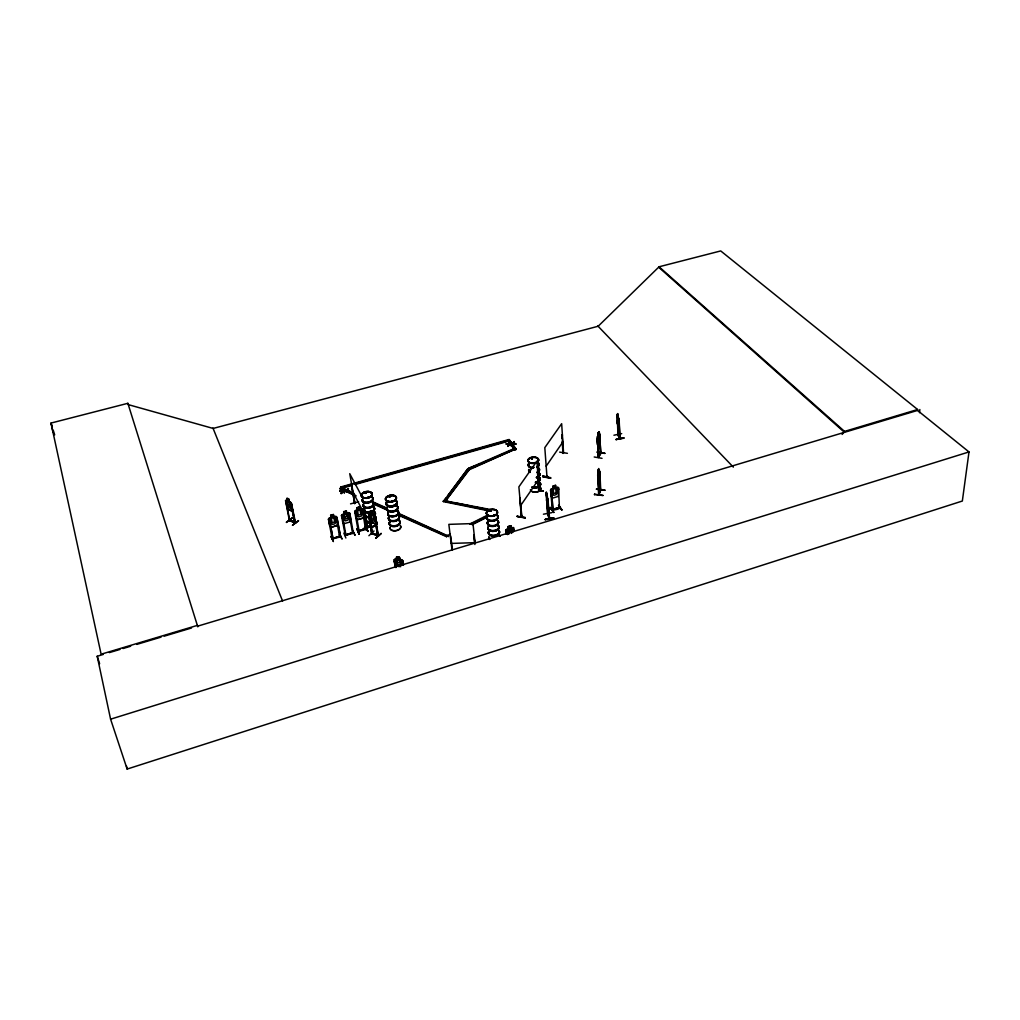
<?xml version="1.0" encoding="UTF-8"?>
<svg xmlns="http://www.w3.org/2000/svg" width="1020" height="1020" viewBox="0 0 1020 1020"><rect width="100%" height="100%" fill="white"/><g stroke="black" fill="none" stroke-linecap="round" stroke-linejoin="round"><path stroke-width="1.5" d="M535.475 462.748L535.079 462.608M534.773 462.532L534.939 463.003M532.453 458.681L531.981 457.916M599.683 471.877L600.397 489.919M532.261 458.681L531.241 458.107L531.292 458.834M532.3 458.783L531.267 458.184L532.108 458.656M548.186 504.785L548.097 506.596L548.097 504.798M598.625 494.177L600.512 490.008M547.982 499.481L549.576 518.683L548.938 517.625M547.561 513.774L548.084 514.156L546.567 495.414M599.594 478.979L598.204 482.804L599.773 476.2M493.514 515.278L493.999 515.661M594.558 494.19L602.896 495.592M490.99 510.739L490.123 511.109M490.811 510.217L489.791 510.433L490.097 511.224M491.079 510.905L489.715 510.484M599.569 433.079C594.826 436.178 597.414 454.346 600.091 439.454M842.125 434.456L844.534 431.409L659.086 266.781L720.719 250.933L917.63 409.517L917.528 410.435L969 451.936L962.344 501.024L127.143 769.067L110.593 719.189L97.206 656.255L103.288 654.432M286.786 506.698L287.92 509.248L292.536 511.377L291.452 503.293L289.374 501.585L288.915 499.315C285.001 495.567 288.545 504.339 286.939 498.41M292.536 511.377L292.689 509.413M617.559 423.848L619.025 427.214L619.242 425.404M525.185 518.033L517.178 516.464L525.313 517.471M517.178 516.502L517.331 515.839M525.325 517.803L517.318 516.209M542.92 476.187L542.767 476.825L550.545 478.201M550.545 478.265C545.037 475.524 535.832 475.345 550.672 477.666M602.042 458.324L594.214 456.986M473.854 535.411L474.886 544.501M919.517 412.679L919.861 409.517M450.712 535.972L452.395 549.793M598.115 478.354L598.498 479.375L599.25 469.723L597.682 474.899L598.638 494.904L600.219 489.982M600.78 490.046L598.982 494.917L598.23 475.843M392.126 501.496L392.496 500.82M392.725 501.228L391.948 501.419M390.328 496.319L389.002 496.765M560.146 507.883C557.953 510.115 549.793 510.344 552.917 509.337M376.265 522.074L375.883 524.14L376.265 522.074L374.416 514.832L372.823 514.309L374.059 515.495L374.761 519.779L373.945 521.194L371.854 520.417L370.438 518.173L370.26 511.122L372.504 511.951L372.823 514.309L372.504 511.951M367.876 497.531L367.99 497.097M366.371 492.609L365.606 492.367M366.269 493.221L366.116 492.481L365.938 493.183M366.053 492.902L365.351 492.481L365.262 493.425M363.439 517.841L363.885 515.393M355.814 517.803L357.14 519.792L363.553 517.943L364.012 515.431M286.454 522.508L292.434 517.765L286.378 522.125M601.086 452.395L598.09 457.393L597.465 436.483M600.525 453.403L599.951 434.762L600.5 453.301M601.073 453.046L598.549 457.393M598.332 456.322L598.689 457.062L598.702 456.412M551.106 496.128L552.126 498.232L558.297 496.408L558.526 487.687L557.596 487.063L551.45 488.861L550.57 489.957L551.017 496.166M367.493 526.932L366.894 526.6L367.646 527.646L362.597 497.811L349.745 473.675L354.96 503.064M367.009 527.264L364.267 508.763L367.264 527.71M371.892 533.383L378.484 535.908L377.77 534.964L377.604 535.819L378.369 536.099L375.194 515.916L369.125 512.945L370.579 513.481M331.003 536.686L333.298 541.199M377.604 535.844L374.85 517.153L378.292 536.074L371.586 533.562L372.542 533.613L369.393 515.125L368.59 515.062L371.701 533.6L368.475 513.455L369.24 512.983M345.882 538.012L343.829 533.09M372.428 532.95L371.675 532.695M372.236 533.141L371.739 532.72M368.896 535.717L374.008 530.961M359.371 533.894L356.936 528.844L359.014 534.046M563.512 452.383L562.963 453.275M563.563 453.007L561.663 423.695L544.808 447.64L546.962 476.799M547.345 476.825L546.605 476.569L547.268 476.314M538.917 490.709L538.853 490.212M512.69 444.962L513.149 443.572L511.084 442.476L513.124 443.203L512.69 444.962L513.57 443.33L515.763 444.095L513.57 443.33M513.251 444.809L513.595 443.7M511.122 442.846L513.315 443.254L514.195 441.596L513.761 443.381L515.763 444.095M513.315 443.254L513.634 441.749M508.355 445.817L507.82 446.352L508.712 444.707L510.905 445.472L508.712 444.707M508.393 446.186L508.738 445.077M521.207 516.872L521.475 515.763L521.908 516.528L519.919 497.849L521.245 516.885M508.419 444.248L506.226 443.853L508.457 444.631L509.35 442.96L508.903 444.758L510.905 445.472M508.457 444.631L508.776 443.126M513.761 443.381L514.195 441.596M353.443 533.179C327.688 540.37 370.642 526.677 345.155 535.436M366.524 529.303L365.619 529.342L366.448 529.1L363.26 510.676L362.508 510.892L365.619 529.533L366.333 528.436M508.903 444.758L509.35 442.96M353.315 532.542L345.066 534.977M507.82 446.352L508.253 444.58L506.226 443.853M359.065 530.77L358.071 530.846L358.466 531.675L359.193 531.407L355.84 512.818L355.087 513.034L355.84 512.818M549.997 507.947L553.809 512.473L550.405 507.437M550.354 507.488L553.809 512.473M604.783 490.327L596.394 489.128L604.771 489.944M594.481 494.776L594.571 494.113M596.496 489.217L604.796 490.212M546.49 494.509L546.108 493.374L547.727 514.169L546.516 494.636M598.179 470.271L598.727 468.524L598.727 470.959M598.217 471.036L598.536 469.302M597.847 473.509L598.153 472.451M619.548 438.472L618.209 434.545M620.007 438.141L620.02 438.855L619.165 420.342L619.484 438.523M617.725 434.673L619.752 438.906L619.025 419.424L617.138 415M550.66 478.023L542.895 476.582M402.632 565.118L402.262 561.994L403.066 562.058L403.512 564.965M403.066 562.058L402.186 562.198M395.224 567.464L394.396 561.433L395.199 561.497L396.104 567.311M396.028 567.515L395.199 561.497M396.512 556.933C395.237 563.32 394.077 558.144 401.74 559.725L402.785 560.643L399.776 559.508L399.419 557.149C392.292 557.379 401.803 555.441 399.674 559.649M399.751 559.572L401.268 560.477L401.944 564.876M538.611 490.633L539.121 491.283M395.059 559.24L394.115 559.903L395.314 567.26M549.589 518.632L547.918 513.672M347.782 488.669L347.284 490.25L345.079 489.434L347.004 490.225L346.341 492.112L347.782 488.669L348.457 488.873L347.718 490.403L349.618 491.181L347.654 490.021L348.394 488.491M346.953 491.933L347.438 490.365L349.554 490.811M341.177 493.578L341.904 492.061L339.915 490.888L341.84 491.691L341.177 493.578L342.274 491.831L344.454 492.647L342.274 491.831M341.776 493.399L342.337 492.201M339.979 491.27L342.121 491.716L343.23 489.957L342.554 491.857L344.454 492.647M342.121 491.716L342.631 490.123M287.41 500.68L285.536 500.629L289.361 520.417L295.57 523.005L294.767 522.954M294.665 522.903L291.006 504.645L291.771 504.747L291.006 504.645M290.126 519.856L289.246 519.728L289.438 520.493M289.361 520.417L295.341 523.183L294.755 522.061M493.782 515.278L493.31 515.75M490.964 511.109L491.002 510.281M342.554 491.857L343.23 489.957M559.954 507.246L559.394 507.412C559.649 509.324 558.373 506.468 559.98 507.017M617.215 414.885L617.457 423.899L619.025 427.214M617.227 414.987L617.954 435.055L617.584 413.597L618.477 424.014L617.457 420.202M389.589 497.135L390.52 496.778L389.704 496.051M598.408 456.45L601.06 452.995M597.197 452.013L604.86 453.186M400.605 526.001L400.567 526.039A5.431 3.251 -8.9 0 1 395.632 530.821A5.431 3.251 -8.9 0 1 390.137 527.391M597.542 438.74L598.408 457.47L597.86 433.258M599.072 439.148L598.23 440.525L598.039 436.305L598.88 434.941M597.886 433.283L598.855 431.804L598.867 434.061M598.829 431.932L598.09 434.176L598.6 432.531M539.427 473.191L539.389 473.229A5.329 3.085 -4.5 0 1 536.469 477.424M352.321 532.618L352.589 533.192M353.379 533.256L350.038 514.577L349.286 514.807L352.627 533.473M345.856 534.748L346.009 535.423L342.592 516.757L341.84 516.974L342.592 516.757M358.186 531.509L366.448 529.291M559.649 452.115L567.413 453.313M543.278 491.27L538.662 490.849M521.832 516.541L521.819 516.005M339.685 537.081L336.319 518.428L337.084 518.211L340.603 536.851L339.8 537.106L339.481 536.252L340.412 535.984M339.711 536.864L340.54 536.647M332.188 539.083L333.196 538.981L332.354 539.223M333.005 538.381L332.163 538.369L332.265 539.248L328.478 519.206L329.281 518.058L335.746 516.26L336.778 516.834L340.527 536.839L332.341 538.981M329.587 520.366L333.043 539.083L329.677 520.531L328.822 520.582L329.677 520.531M561.841 435.208L562.377 434.864L562.045 438.396M521.602 516.949L518.874 486.859L536.979 461.078L538.968 491.372L537.578 472.4M520.531 505.716L538.42 479.731M546.172 466.165L562.836 442.004M599.02 494.827L598.039 470.131M328.567 519.218L329.358 518.185M345.334 535.602L341.458 515.533L344.097 513.978M358.351 531.649L354.731 511.606L355.559 510.51L361.972 508.738L362.98 509.299L366.384 529.367M354.756 511.657L355.559 510.51M488.809 510.854L443.33 501.585L445.944 498.142M447.856 495.643L467.772 468.868L469.225 469.149L514.972 449.272L469.289 469.71L445.523 500.947L469.225 469.149L468.371 468.422L514.106 448.583L514.972 449.272M443.33 501.585L467.772 468.868M506.481 529.482L505.614 530.668L506.506 529.546C520.429 524.344 509.158 531.739 510.803 525.772L508.036 526.6L508.304 529.01L506.506 529.546M493.565 515.074L493.82 515.521M531.037 458.286L531.853 457.865M531.331 458.35L532.134 458.439M600.856 453.39L599.467 433.054L599.161 440.959L598.319 442.323L597.784 441.265M127.87 403.308L197.803 626.841L197.408 625.375L101.12 654.215L51 423.07L127.87 403.308L128.214 404.608L213.129 428.438L598.192 326.234L659.086 266.781M389.143 496.345L389.194 497.046M357.433 510.051L356.197 511.211L356.936 515.495L358.606 516.923L361.156 516.184L362.215 513.965L361.501 509.694L359.996 509.324L359.601 507.017M367.901 497.352L368.59 497.441M508.368 528.997L507.055 530.196L507.475 534.582M378.445 535.27L372.262 533.332L378.254 535.436M375.793 538.356L381.238 533.651M381.148 533.332L375.73 538.024M368.615 513.468L370.642 522.176L375.87 524M377.693 535.921L374.85 517.153M372.172 533.779L369.393 515.125M394.09 559.967L395.008 559.151M397.596 514.781L446.492 536.673L447.601 535.78L398.616 513.366M446.492 536.673L450.304 533.817M547.561 513.736L549.232 518.746L547.727 498.601M298.541 520.901L292.409 525.313L298.439 520.582M289.948 520.225L295.354 522.317M289.935 520.672L285.6 500.578M287.92 509.248L292.6 511.326M355.891 496.115L339.966 488.465L341.088 487.675L354.042 493.45M340.068 489.026L341.19 488.223L354.131 494.011M290.649 502.248L286.135 500.093M291.452 503.344L295.558 523.03M286.875 498.461L288.915 499.315M289.374 501.585L291.337 507.067L290.713 508.419L288.877 507.577L287.525 505.321L286.658 501.088L287.487 500.782M363.796 510.166A5.444 3.188 -9.5 0 0 370.744 512.397L370.872 512.333M389.385 496.459L390.214 496.421M364.867 492.966L366.218 493.119M471.24 523.936L480.968 519.065M483.748 517.675L486.527 516.273M472.145 524.14L487.445 516.464M472.209 524.713L487.509 517.038M469.774 524.063L486.476 515.699M551.527 491.181L552.929 510.064L551.641 491.347L550.8 491.398L551.641 491.347M358.211 531.458L359.104 530.935M468.371 468.422L479.872 464.023M482.728 462.787L512.728 449.756M110.593 719.189L969 451.936M506.876 533.995L508.75 533.498L508.432 531.114L511.211 530.323L511.428 532.669M508.559 531.216L511.122 530.425M511.313 532.72L512.805 532.325M109.369 652.609L120.016 649.421M123.063 648.516L130.662 646.234M136.756 644.41L161.083 637.117M164.131 636.199L191.518 628.001M197.599 626.178L917.528 410.435M561.79 510.089L558.463 505.384L561.816 509.694M510.841 525.823L508.075 526.651L508.393 529.061M844.534 431.409L917.63 409.517M352.639 530.591L355.087 535.347L352.589 530.553M558.832 505.333L561.854 510M552.33 509.554L559.228 507.628L552.7 509.12M363.286 528.551L371.535 526.154L363.477 529.15M559.444 508.087L558.501 487.636M558.794 489.243L557.953 489.294M553.12 486.145L555.594 485.418M341.738 538.777L339.864 534.212M365.262 526.83L368.182 531.42L365.198 526.447M332.176 538.598L339.52 536.443M358.186 531.025L365.453 528.895M365.695 528.844L366.422 528.602L365.504 528.87M332.329 538.56L339.481 536.252M358.339 530.986L365.415 528.704L365.53 529.367M339.405 534.34L342.197 538.968M354.794 503.089L354.348 502.49L354.909 503.102M350.548 503.854L358.619 501.789M330.99 527.353L337.442 525.428L337.9 522.967L337.378 525.428L330.99 527.353L329.6 525.313L328.453 519.154M357.14 519.792L363.553 517.943M342.592 521.73L343.944 523.732L350.383 521.87L349.72 513.175L350.74 519.371M349.758 513.226L346.825 513.136L348.266 513.608L349.018 517.892L347.96 520.111L345.397 520.85L343.702 519.422L342.937 515.138L344.173 513.978L343.663 511.632L346.417 510.841L346.774 513.289M337.161 518.377L336.319 518.428M363.349 510.841L362.508 510.892M341.84 517.688L350.102 515.329M351.39 484.972L354.667 503.587M357.459 510.102L356.936 507.705L359.716 506.965L360.022 509.375M356.962 507.756L359.626 507.067M347.501 490.747L349.618 491.181M514.615 449.425L516.082 449.017L514.667 449.986L508.215 440.678L514.667 449.986M352.002 485.38L341.279 488.401L340.756 486.999L509.095 439.492L516.082 449.017M342.376 487.126L353.086 484.105M356.146 483.238L507.616 440.487M351.9 484.819L341.19 487.853L340.756 486.999M354.973 483.952L509.668 440.27L516.133 449.565M355.062 484.513L508.189 441.265M339.915 490.888L342.057 491.347M345.079 489.434L347.221 489.88M511.084 442.476L513.277 442.884M597.784 325.928L733.354 467.134M339.673 536.443L340.489 536.15L339.571 536.227M613.925 435.221L621.69 433.615M617.929 435.004L617.814 424.435M623.832 437.848L615.94 439.556L623.832 437.899M615.965 439.569L623.857 438.23M618.337 417.244L619.038 419.45M617.164 421.247L617.457 423.899M546.465 499.889L548.186 506.57M543.431 514.207L551.884 512.639M545.19 519.703C560.758 518.173 551.794 516.375 545.177 519.639M546.337 492.303L547.549 503.128L546.618 498.907M546.644 495.452L547.408 501.279L546.886 499.736M546.108 493.374L547.753 498.614L549.117 518.657M552.356 510.204L550.609 490.008L551.45 488.861M451.235 543.431L475.116 542.653M354.731 503.574L351.607 485.367M400.528 525.899L400.554 525.899A5.431 3.251 -8.9 0 1 395.607 530.642A5.431 3.251 -8.9 0 1 390.112 527.212M367.786 531.471L365.249 526.435M394.319 561.637L395.11 561.688M394.459 562.135L403.155 562.785M400.783 566.635L398.081 566.431L396.346 564.442L395.658 560.056L396.984 559.381L396.627 557.022M599.377 470.029L600.27 490.403M594.558 494.522L602.998 495.325M617.992 434.533L620.071 438.804M389.844 496.077L390.507 496.332M597.07 452.166L604.898 453.454M537.565 472.885L538.7 491.321M539.172 490.442L543.303 491.296M539.21 490.684L543.125 491.181M467.836 469.429L469.225 469.149M371.752 532.682L371.867 533.345M490.811 509.605L444.044 500.642M445.612 500.96L451.847 502.235M454.971 502.873L472.145 506.366M475.269 507.004L487.751 509.541M443.254 501.011L490.263 510.599M510.943 528.232L512.384 528.602L512.665 531.522M294.946 522.074L289.336 519.817M294.971 522.699L291.223 504.492M295.188 523.145L291.554 504.887M549.181 518.071L547.714 513.736M513.723 443.011L515.725 443.725M508.865 444.389L510.867 445.103M506.264 444.223L508.253 444.58M370.196 511.173L372.44 512.002M370.642 522.176L375.934 524.089M342.49 491.487L344.377 492.277M560.031 507.692L552.139 510.038L552.011 509.388M372.733 501.802L387.115 508.228A5.546 3.251 -8.9 0 0 393.414 511.594A5.546 3.251 -8.9 0 0 397.111 506.213M374.264 503.013L384.323 507.514M398.705 513.94L448.558 536.571L447.525 535.207M339.966 488.465L355.789 495.554M373.052 503.268L387.434 509.707M398.947 514.858L446.416 536.086M373.142 503.842L387.523 510.268M361.947 508.814L362.89 509.362M512.907 527.569L513.889 528.194L514.093 531.382M619.918 438.46L617.929 434.584M562.951 453.364L562.25 441.571M600.716 489.982L599.849 471.431M515.024 449.833L514.106 448.583M468.435 468.983L469.289 469.71M659.099 267.584L844.458 432.327M553.159 488.363L551.986 489.575L552.292 493.897L553.745 495.35L556.193 494.623L557.392 492.392L557.086 488.07L555.721 487.687L555.632 485.265L552.993 486.043L553.286 488.465M290.636 502.312L291.388 503.344M329.689 525.262L331.041 527.264M342.656 521.641L343.944 523.732M352.907 492.073L365.708 516.464M350.038 514.577L349.286 514.807M348.7 512.601L342.312 514.501L341.458 515.533M358.976 534.11L356.949 528.844M333.833 516.757L333.412 514.45L330.646 515.253L331.092 517.599M617.648 414.337L617.865 415.892M617.674 415.089L618.082 415.93M617.125 414.898L617.699 415.956M330.99 536.392L333.387 541.582M212.963 428.03L282.578 601.022M371.599 526.524L363.349 528.87M546.949 493.833L546.312 492.175L546.745 494.942M546.516 493.744L546.847 494.738M547.485 497.212L546.847 493.846M546.809 502.656L548.097 506.596M97.206 656.255L99.628 663.676M51 423.07L52.339 427.367M53.282 430.351L54.685 434.851M126.48 766.02L127.143 769.067M288.838 499.354L289.259 501.674M51.408 424.371L53.04 432.403M598.294 482.817L598 481.019L598.204 482.804M341.088 487.675L341.279 488.401M354.667 502.375L354.769 503.038M617.916 416.122L617.584 413.597M402.811 560.579L403.41 565.361M402.262 561.994L402.709 564.914M451.987 549.806L448.838 524.369L472.961 523.553L475.116 542.971M473.866 535.219L474.733 542.793M505.678 530.617L505.92 533.817M510.714 525.874L510.969 528.283M511.428 533.396L511.007 529.023L508.432 529.788L508.853 534.174M546.847 476.161L546.886 476.825M562.109 434.813L563.244 453.428M598.765 431.791L599.237 443.203M498.206 521.551A5.597 3.379 -5.9 0 1 492.839 526.511A5.597 3.379 -5.9 0 1 487.904 522.049M498.244 521.233A5.674 3.43 -5.9 0 1 492.8 526.256A5.674 3.43 -5.9 0 1 487.802 521.73M497.977 525.415A5.597 3.391 -5.9 0 1 494.764 530.948A5.597 3.391 -5.9 0 1 487.968 527.519M498.601 525.644A5.572 3.379 -5.9 0 1 493.986 530.54A5.572 3.379 -5.9 0 1 487.93 527.008M497.938 525.019A5.597 3.391 -5.9 0 1 494.713 530.553A5.597 3.391 -5.9 0 1 487.917 527.123M497.008 515.227A5.686 3.417 -5.9 0 1 496.498 519.677A5.686 3.417 -5.9 0 1 489.23 520.595A5.686 3.417 -5.9 0 1 487.254 516.477M498.117 520.672A5.597 3.379 -5.9 0 1 492.749 525.631A5.597 3.379 -5.9 0 1 487.815 521.169M496.982 515.572A5.61 3.379 -5.9 0 1 493.744 521.067A5.61 3.379 -5.9 0 1 486.935 517.663M498.219 520.965A5.674 3.43 -5.9 0 1 492.775 525.989A5.674 3.43 -5.9 0 1 487.777 521.462M496.982 514.96A5.686 3.417 -5.9 0 1 496.472 519.397A5.686 3.417 -5.9 0 1 489.205 520.327A5.686 3.417 -5.9 0 1 487.228 516.209M497.581 515.419A5.61 3.379 -5.9 0 1 492.928 520.302A5.61 3.379 -5.9 0 1 486.833 516.783M489.243 539.197A5.635 3.455 -5.9 0 1 488.95 537.438M499.022 535.309A5.635 3.455 -5.9 0 1 499.723 536.061M497.989 525.683A5.572 3.379 -5.9 0 1 494.776 531.19A5.559 3.379 -5.9 0 1 488.032 527.786A5.572 3.379 -5.9 0 0 494.776 531.19A5.559 3.379 -5.9 0 0 497.977 525.695M499.214 530.885A5.648 3.442 -5.9 0 1 493.795 535.921A5.648 3.442 -5.9 0 1 488.822 531.369M489.944 539.35A5.546 3.391 -5.9 0 1 488.975 536.877M499.583 535.513A5.546 3.391 -5.9 0 1 499.928 536.354M499.162 531.203A5.572 3.391 -5.9 0 1 493.833 536.176A5.572 3.391 -5.9 0 1 488.924 531.688M489.205 538.942A5.635 3.455 -5.9 0 1 488.924 537.17M498.997 535.041A5.635 3.455 -5.9 0 1 499.698 535.793M499.175 530.617A5.648 3.442 -5.9 0 1 493.769 535.653A5.648 3.442 -5.9 0 1 488.797 531.101M499.073 530.336A5.572 3.391 -5.9 0 1 493.744 535.309A5.572 3.391 -5.9 0 1 488.835 530.821M489.358 539.478A5.546 3.404 -5.9 0 1 489.064 537.744M397.086 506.545A5.47 3.213 -8.9 0 1 394.141 511.683A5.47 3.213 -8.9 0 1 387.09 509.439M396.831 510.293A5.47 3.226 -8.9 0 1 397.749 514.348A5.47 3.226 -8.9 0 1 391.094 516.273A5.47 3.226 -8.9 0 1 387.88 512.881M397.723 510.663A5.47 3.226 -8.9 0 1 396.818 514.909A5.47 3.226 -8.9 0 1 389.831 515.788A5.47 3.226 -8.9 0 1 388.339 511.861M396.334 501.049A5.572 3.251 -8.8 0 1 395.403 505.321A5.572 3.251 -8.8 0 1 388.301 506.226A5.572 3.251 -8.8 0 1 386.784 502.261M397.558 506.392A5.482 3.213 -8.9 0 1 392.611 511.096A5.482 3.213 -8.9 0 1 387.077 507.718M397.073 505.945A5.546 3.251 -8.9 0 1 393.376 511.326A5.546 3.251 -8.9 0 1 387.052 508.011M396.295 500.782A5.572 3.251 -8.8 0 1 395.365 505.053A5.572 3.251 -8.8 0 1 388.263 505.958A5.572 3.251 -8.8 0 1 386.746 501.993M396.168 500.514A5.482 3.2 -8.8 0 1 392.522 505.805A5.495 3.2 -8.8 0 1 386.274 502.554A5.482 3.2 -8.8 0 0 392.522 505.805A5.495 3.2 -8.8 0 0 396.181 500.514M399.279 521.118A5.431 3.238 -8.9 0 1 398.399 525.364A5.431 3.238 -8.9 0 1 391.463 526.256A5.431 3.238 -8.9 0 1 389.971 522.304M399.304 520.786A5.508 3.277 -8.9 0 1 398.399 525.096A5.508 3.277 -8.9 0 1 391.374 526.001A5.508 3.277 -8.9 0 1 389.857 521.998M398.399 512.027A5.444 3.213 -8.9 0 1 393.478 516.745A5.444 3.213 -8.9 0 1 387.97 513.353M396.895 510.778A5.444 3.213 -8.9 0 1 397.8 511.326M396.869 510.484A5.47 3.226 -8.9 0 1 397.787 514.539A5.47 3.226 -8.9 0 1 391.119 516.477A5.47 3.226 -8.9 0 1 387.906 513.086M398.539 515.699A5.521 3.277 -8.9 0 1 397.634 520.009A5.521 3.277 -8.9 0 1 390.583 520.901A5.521 3.277 -8.9 0 1 389.066 516.91M399.151 520.264A5.431 3.238 -8.9 0 1 398.272 524.51A5.431 3.238 -8.9 0 1 391.336 525.402A5.431 3.238 -8.9 0 1 389.831 521.449M398.514 516.031A5.444 3.226 -8.9 0 1 397.621 520.276A5.444 3.226 -8.9 0 1 390.673 521.156A5.444 3.226 -8.9 0 1 389.181 517.216M399.266 520.531A5.508 3.277 -8.9 0 1 398.361 524.841A5.508 3.277 -8.9 0 1 391.336 525.733A5.508 3.277 -8.9 0 1 389.818 521.73M398.501 515.444A5.521 3.277 -8.9 0 1 397.596 519.741A5.521 3.277 -8.9 0 1 390.545 520.633A5.521 3.277 -8.9 0 1 389.028 516.643M398.386 515.176A5.457 3.226 -8.9 0 1 397.494 519.409A5.457 3.226 -8.9 0 1 390.545 520.302A5.457 3.226 -8.9 0 1 389.041 516.362M539.032 468.945A5.342 3.073 -4.5 0 1 537.336 472.655M529.852 472.464A5.342 3.073 -4.5 0 1 528.832 470.233M539.07 468.626A5.419 3.111 -4.5 0 1 537.361 472.387M529.775 472.196A5.419 3.111 -4.5 0 1 528.73 469.939M539.325 472.948A5.317 3.073 -4.5 0 1 536.443 477.118M537.973 462.825A5.431 3.098 -4.5 0 1 536.953 467.236M532.937 468.053A5.431 3.098 -4.5 0 1 528.679 463.998M538.955 468.091A5.342 3.073 -4.5 0 1 537.272 471.788M529.788 471.597A5.342 3.073 -4.5 0 1 528.755 469.378M537.935 463.144A5.355 3.06 -4.5 0 1 536.928 467.504M532.975 468.32A5.355 3.06 -4.5 0 1 528.781 464.304M539.057 468.358A5.419 3.111 -4.5 0 1 537.336 472.12M529.75 471.928A5.419 3.111 -4.5 0 1 528.704 469.672M537.948 462.557A5.431 3.098 -4.5 0 1 536.941 466.969M532.912 467.785A5.431 3.098 -4.5 0 1 528.666 463.73M537.871 462.277A5.355 3.06 -4.5 0 1 536.864 466.637M534.301 467.377A5.355 3.06 -4.5 0 1 529.367 466.446A5.355 3.06 -4.5 0 1 528.704 463.437M540.141 483.454A5.304 3.098 -4.5 0 1 538.471 487.19A5.304 3.098 -4.5 0 1 532.019 487.509M540.192 483.148A5.368 3.136 -4.5 0 1 538.483 486.935A5.368 3.136 -4.5 0 1 531.956 487.254M539.797 487.012A5.291 3.111 -4.5 0 1 537.604 491.895A5.291 3.111 -4.5 0 1 530.349 489.778M539.389 473.446A5.329 3.085 -4.5 0 1 536.482 477.628M539.784 486.846A5.291 3.111 -4.5 0 1 538.216 491.525A5.291 3.111 -4.5 0 1 530.693 490.378M539.095 477.398A5.393 3.124 -4.5 0 1 539.797 480.484A5.393 3.124 -4.5 0 1 535.513 482.6M540.077 482.613A5.304 3.085 -4.5 0 1 538.93 486.055A5.304 3.085 -4.5 0 1 533.141 487.012M539.07 477.73A5.317 3.085 -4.5 0 1 539.746 480.764A5.317 3.085 -4.5 0 1 535.525 482.855M540.167 482.881A5.368 3.136 -4.5 0 1 538.471 486.667A5.368 3.136 -4.5 0 1 531.93 486.999M539.083 477.143A5.393 3.124 -4.5 0 1 539.771 480.216A5.393 3.124 -4.5 0 1 535.5 482.345M538.993 476.875A5.317 3.085 -4.5 0 1 539.682 479.91A5.317 3.085 -4.5 0 1 535.462 482.001M539.389 473.701A5.317 3.073 -4.5 0 1 536.494 477.87M373.039 502.822A5.444 3.175 -9.5 0 1 369.992 507.909A5.444 3.175 -9.5 0 1 363.056 505.69M373.052 502.49A5.521 3.213 -9.5 0 1 369.967 507.641A5.521 3.213 -9.5 0 1 362.929 505.397M373.715 506.927A5.444 3.175 -9.5 0 1 370.681 512.027A5.444 3.175 -9.5 0 1 363.732 509.796M363.732 509.681A5.431 3.175 -9.5 0 0 370.655 511.9A5.431 3.175 -9.5 0 0 373.677 506.825A5.419 3.162 -9.5 0 1 371.93 511.428A5.419 3.162 -9.5 0 1 364.535 511.186M372.223 497.352A5.533 3.2 -9.5 0 1 369.125 502.49A5.533 3.2 -9.5 0 1 362.062 500.259M372.899 501.967A5.444 3.162 -9.5 0 1 369.852 507.042A5.444 3.162 -9.5 0 1 362.916 504.823M372.198 497.683A5.457 3.162 -9.5 0 1 369.151 502.758A5.457 3.162 -9.5 0 1 362.189 500.539M373.014 502.235A5.521 3.213 -9.5 0 1 369.928 507.386A5.521 3.213 -9.5 0 1 362.89 505.129M372.172 497.084A5.533 3.2 -9.5 0 1 369.074 502.222A5.533 3.2 -9.5 0 1 362.023 499.991M372.058 496.817A5.47 3.162 -9.5 0 1 369.01 501.891A5.47 3.162 -9.5 0 1 362.049 499.672M374.518 516.439A5.482 3.238 -9.6 0 1 376.087 519.397M372.364 522.189A5.482 3.238 -9.6 0 1 365.594 520.736M376.087 521.551A5.406 3.2 -9.6 0 1 375.118 525.772A5.406 3.2 -9.6 0 1 368.22 526.651A5.406 3.2 -9.6 0 1 366.83 522.725A5.368 3.188 -9.6 0 0 368.245 526.639A5.368 3.188 -9.6 0 0 375.092 525.759A5.368 3.188 -9.6 0 0 376.061 521.564M376.061 521.373A5.406 3.2 -9.6 0 1 375.092 525.593A5.406 3.2 -9.6 0 1 368.194 526.473A5.406 3.2 -9.6 0 1 366.805 522.546M373.804 507.577A5.419 3.175 -9.5 0 1 370.783 512.665A5.419 3.175 -9.5 0 1 363.859 510.433M374.595 511.938A5.495 3.226 -9.6 0 1 373.932 515.954M370.12 517.395A5.495 3.226 -9.6 0 1 364.522 514.845M370.872 521.87A5.393 3.188 -9.6 0 1 365.364 519.346A5.406 3.188 -9.6 0 0 372.249 521.59M374.569 512.257A5.419 3.188 -9.6 0 1 374.748 515.457M370.171 517.65A5.419 3.188 -9.6 0 1 364.79 514.284M374.467 516.184A5.482 3.238 -9.6 0 1 375.551 519.983M372.325 521.921A5.482 3.238 -9.6 0 1 365.326 519.652M375.13 512.384A5.495 3.226 -9.6 0 1 373.894 515.699M370.081 517.14A5.495 3.226 -9.6 0 1 364.471 514.577M375.016 512.116A5.419 3.188 -9.6 0 1 373.792 515.38M370.031 516.796A5.419 3.188 -9.6 0 1 364.497 514.271M373.779 507.297A5.444 3.188 -9.5 0 1 370.744 512.397M376.023 521.271A5.38 3.188 -9.6 0 1 375.041 525.466A5.38 3.188 -9.6 0 1 368.194 526.333A5.38 3.188 -9.6 0 1 366.817 522.431M598.969 476.021L598.408 477.538L598.765 471.724L598.969 476.021M336.064 521.5L335.019 523.732L332.443 524.471L330.722 523.043L329.932 518.759L331.181 517.599L330.671 515.304L333.361 514.603L333.782 516.91L335.287 517.229L336.064 521.5M510.701 530.961L509.056 531.458L509.133 532.249L510.778 531.739L510.701 530.961M510.293 526.409L508.636 526.906L508.712 527.684L510.37 527.187L510.293 526.409M506.608 531.841L505.843 532.07L506.608 531.841M514.08 529.609L513.315 529.839L514.08 529.609M556.066 492.775L553.605 493.501L553.299 489.192L555.772 488.465L556.066 492.775M555.135 485.89L553.605 487.126L555.135 485.89M345.946 511.453L344.301 511.938L344.428 512.703L346.086 512.231L345.946 511.453M333.081 515.839L331.423 516.311L331.283 515.546L332.941 515.074L333.081 515.839M359.346 508.304L357.701 508.776L357.561 508.011L359.219 507.539L359.346 508.304M333.897 517.625L331.322 518.364L332.112 522.648L334.688 521.896L333.897 517.625M346.889 514.003L344.314 514.743L345.079 519.027L347.642 518.287L346.889 514.003M360.124 510.089L357.561 510.816L358.3 515.1L360.85 514.361L360.124 510.089M553.669 517.969L545.114 519.409L553.681 518.007M398.909 557.583L397.162 557.456L397.29 558.233L399.037 558.373L398.909 557.583M399.814 560.375L397.111 560.171L397.787 564.557L400.49 564.761L399.814 560.375M372.134 512.244L370.783 511.747L372.249 513.022L372.134 512.244M372.938 515.074L370.846 514.297L371.56 518.581L373.651 519.371L372.938 515.074M288.609 499.583L287.423 499.048L288.762 500.348L288.609 499.583M289.476 502.388L287.64 501.547L288.507 505.767L290.343 506.608L289.476 502.388M618.26 418.034L617.635 416.721L618.413 422.216L618.26 418.034M488.376 515.419A5.635 3.366 -5.9 0 0 497.454 512.716A5.635 3.366 -5.9 0 0 489.893 509.528A5.635 3.366 -5.9 0 0 488.376 515.419M488.427 515.839A5.61 3.353 -5.9 0 0 497.479 513.149A5.61 3.353 -5.9 0 0 489.944 509.974A5.61 3.353 -5.9 0 0 488.427 515.839M488.389 515.597A5.635 3.366 -5.9 0 0 497.479 512.894A5.635 3.366 -5.9 0 0 489.906 509.707A5.635 3.366 -5.9 0 0 488.389 515.597M388.403 501.496A5.508 3.2 -8.8 0 0 396.385 497.671A5.508 3.2 -8.8 0 0 387.982 495.962A5.508 3.2 -8.8 0 0 388.403 501.496M388.416 501.47A5.482 3.188 -8.8 0 0 396.359 497.671A5.482 3.188 -8.8 0 0 387.995 495.962A5.482 3.188 -8.8 0 0 388.416 501.47M388.48 501.916A5.495 3.188 -8.8 0 0 396.436 498.104A5.482 3.188 -8.8 0 0 388.059 496.396A5.495 3.188 -8.8 0 0 388.48 501.916A5.482 3.188 -8.8 0 0 396.423 498.104A5.495 3.188 -8.8 0 0 388.059 496.396A5.482 3.188 -8.8 0 0 388.492 501.904M388.429 501.649A5.508 3.2 -8.8 0 0 396.41 497.824A5.508 3.2 -8.8 0 0 387.995 496.115A5.508 3.2 -8.8 0 0 388.429 501.649M395.39 505.589A5.482 3.2 -8.8 0 0 396.295 501.394A5.495 3.2 -8.8 0 1 395.403 505.601A5.495 3.2 -8.8 0 1 388.403 506.481A5.495 3.2 -8.8 0 1 386.899 502.579A5.482 3.2 -8.8 0 0 388.403 506.481A5.482 3.2 -8.8 0 0 395.39 505.589M530.005 462.647A5.38 3.06 -4.5 0 0 538.598 460.173A5.38 3.06 -4.5 0 0 531.229 457.33A5.38 3.06 -4.5 0 0 530.005 462.647M530.056 463.067A5.355 3.047 -4.5 0 0 538.611 460.594A5.355 3.047 -4.5 0 0 531.28 457.763A5.355 3.047 -4.5 0 0 530.056 463.067M530.017 462.825A5.38 3.06 -4.5 0 0 538.611 460.339A5.38 3.06 -4.5 0 0 531.254 457.495A5.38 3.06 -4.5 0 0 530.017 462.825M364.178 497.747A5.482 3.149 -9.5 0 0 372.172 493.96A5.482 3.149 -9.5 0 0 363.885 492.265A5.482 3.162 -9.5 0 0 364.178 497.773A5.482 3.162 -9.5 0 0 372.185 493.986A5.482 3.162 -9.5 0 0 363.885 492.29A5.482 3.149 -9.5 0 0 364.178 497.747M364.255 498.181A5.47 3.149 -9.5 0 0 372.223 494.407A5.47 3.149 -9.5 0 0 363.961 492.724A5.47 3.149 -9.5 0 0 364.255 498.181A5.457 3.136 -9.5 0 0 372.223 494.419A5.457 3.136 -9.5 0 0 363.974 492.736A5.457 3.136 -9.5 0 0 364.267 498.193M364.204 497.926A5.482 3.162 -9.5 0 0 372.211 494.139A5.482 3.162 -9.5 0 0 363.911 492.443A5.482 3.162 -9.5 0 0 364.204 497.926M376.061 519.69A5.393 3.188 -9.6 0 0 375.959 518.033A5.406 3.188 -9.6 0 1 376.061 519.69M365.721 521.003A5.393 3.188 -9.6 0 0 372.389 522.431A5.406 3.188 -9.6 0 1 365.708 521.003M375.385 517.331A5.393 3.188 -9.6 0 0 374.506 516.783A5.406 3.188 -9.6 0 1 375.398 517.331M375.424 519.677A5.393 3.188 -9.6 0 0 375.245 516.49A5.406 3.188 -9.6 0 1 375.436 519.677"/></g></svg>
